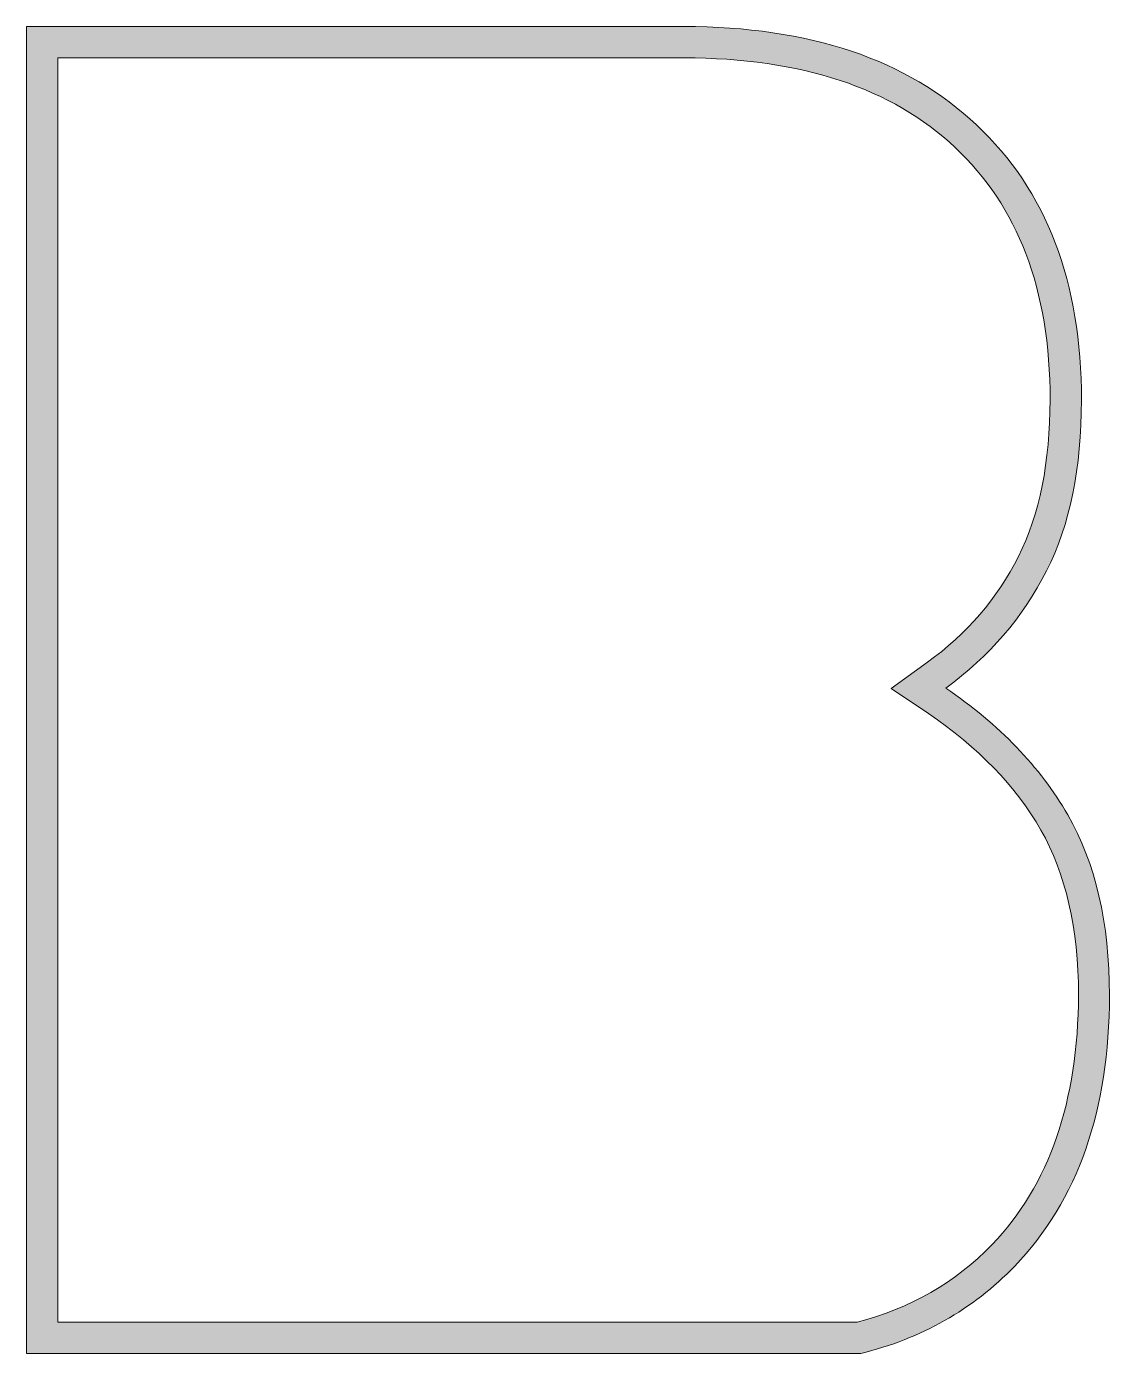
# Model space of a CAD drawing. Header units: millimetres. Extents: x 38 to 746, y 15 to 302.
# Drawn here: x 530.2 to 633.9, y 14.8 to 141.8 of the extents above; entities that cross this region are included whole.
import ezdxf

# ---------------------------------------------------------------- set-up
doc = ezdxf.new("R2010")
doc.units = ezdxf.units.MM
doc.header["$MEASUREMENT"] = 0
doc.layers.add('Layer 1', color=7, linetype='Continuous')

# ---------------------------------------------------------------- blocks, each defined once
blk = doc.blocks.new('block 3')
at = {"layer": 'Layer 1'}
h = blk.add_hatch(color=2, dxfattribs=at)
h.dxf.hatch_style = 2
edge = h.paths.add_edge_path()
edge.add_spline(control_points=[(629.88, 66.32), (627.24, 70.94), (623.32, 74.97), (618.21, 78.46), (622.37, 81.49), (625.58, 85.23), (627.84, 89.68), (630.1, 94.12), (631.19, 99.55), (631.19, 106.01), (631.19, 117.3), (627.84, 126.12), (621.14, 132.36), (614.5, 138.64), (605.19, 141.78), (593.13, 141.78), (593.13, 141.78), (530.22, 141.78), (530.22, 141.78), (530.22, 141.78), (530.22, 14.78), (530.22, 14.78), (530.22, 14.78), (610.06, 14.78), (610.06, 14.78), (615.84, 16.19), (620.78, 18.98), (624.8, 23.14), (630.84, 29.42), (633.87, 38.06), (633.87, 49.07), (633.87, 55.99), (632.53, 61.74), (629.88, 66.32)], knot_values=[0, 0, 0, 0, 1, 1, 1, 2, 2, 2, 3, 3, 3, 4, 4, 4, 5, 5, 5, 6, 6, 6, 7, 7, 7, 8, 8, 8, 9, 9, 9, 10, 10, 10, 11, 11, 11, 11], degree=3, periodic=1)
edge = h.paths.add_edge_path()
edge.add_spline(control_points=[(622.65, 25.22), (619.16, 21.59), (614.79, 19.09), (609.71, 17.78), (609.71, 17.78), (533.22, 17.78), (533.22, 17.78), (533.22, 17.78), (533.22, 138.78), (533.22, 138.78), (533.22, 138.78), (593.16, 138.78), (593.16, 138.78), (604.38, 138.78), (613.09, 135.89), (619.09, 130.21), (619.09, 130.21), (619.09, 130.21), (619.09, 130.21), (619.09, 130.21), (619.09, 130.21), (619.09, 130.21), (622.09, 127.39), (624.38, 123.97), (625.86, 120.05), (627.42, 116.03), (628.19, 111.3), (628.19, 106.05), (628.19, 100.12), (627.17, 95.07), (625.16, 91.05), (623.15, 87.07), (620.22, 83.64), (616.44, 80.93), (616.44, 80.93), (612.99, 78.42), (612.99, 78.42), (612.99, 78.42), (616.55, 76.02), (616.55, 76.02), (621.28, 72.81), (624.91, 69.07), (627.31, 64.88), (629.67, 60.75), (630.91, 55.42), (630.91, 49.11), (630.87, 38.91), (628.09, 30.87), (622.65, 25.22)], knot_values=[0, 0, 0, 0, 1, 1, 1, 2, 2, 2, 3, 3, 3, 4, 4, 4, 5, 5, 5, 6, 6, 6, 7, 7, 7, 8, 8, 8, 9, 9, 9, 10, 10, 10, 11, 11, 11, 12, 12, 12, 13, 13, 13, 14, 14, 14, 15, 15, 15, 16, 16, 16, 16], degree=3, periodic=1)
at = {"layer": 'Layer 1', "lineweight": 0}
for points, knots in [([(629.88, 66.32), (627.24, 70.94), (623.32, 74.97), (618.21, 78.46), (622.37, 81.49), (625.58, 85.23), (627.84, 89.68), (630.1, 94.12), (631.19, 99.55), (631.19, 106.01), (631.19, 117.3), (627.84, 126.12), (621.14, 132.36), (614.5, 138.64), (605.19, 141.78), (593.13, 141.78), (593.13, 141.78), (530.22, 141.78), (530.22, 141.78), (530.22, 141.78), (530.22, 14.78), (530.22, 14.78), (530.22, 14.78), (610.06, 14.78), (610.06, 14.78), (615.84, 16.19), (620.78, 18.98), (624.8, 23.14), (630.84, 29.42), (633.87, 38.06), (633.87, 49.07), (633.87, 55.99), (632.53, 61.74), (629.88, 66.32)], [0, 0, 0, 0, 1, 1, 1, 2, 2, 2, 3, 3, 3, 4, 4, 4, 5, 5, 5, 6, 6, 6, 7, 7, 7, 8, 8, 8, 9, 9, 9, 10, 10, 10, 11, 11, 11, 11]), ([(622.65, 25.22), (619.16, 21.59), (614.79, 19.09), (609.71, 17.78), (609.71, 17.78), (533.22, 17.78), (533.22, 17.78), (533.22, 17.78), (533.22, 138.78), (533.22, 138.78), (533.22, 138.78), (593.16, 138.78), (593.16, 138.78), (604.38, 138.78), (613.09, 135.89), (619.09, 130.21), (619.09, 130.21), (619.09, 130.21), (619.09, 130.21), (619.09, 130.21), (619.09, 130.21), (619.09, 130.21), (622.09, 127.39), (624.38, 123.97), (625.86, 120.05), (627.42, 116.03), (628.19, 111.3), (628.19, 106.05), (628.19, 100.12), (627.17, 95.07), (625.16, 91.05), (623.15, 87.07), (620.22, 83.64), (616.44, 80.93), (616.44, 80.93), (612.99, 78.42), (612.99, 78.42), (612.99, 78.42), (616.55, 76.02), (616.55, 76.02), (621.28, 72.81), (624.91, 69.07), (627.31, 64.88), (629.67, 60.75), (630.91, 55.42), (630.91, 49.11), (630.87, 38.91), (628.09, 30.87), (622.65, 25.22)], [0, 0, 0, 0, 1, 1, 1, 2, 2, 2, 3, 3, 3, 4, 4, 4, 5, 5, 5, 6, 6, 6, 7, 7, 7, 8, 8, 8, 9, 9, 9, 10, 10, 10, 11, 11, 11, 12, 12, 12, 13, 13, 13, 14, 14, 14, 15, 15, 15, 16, 16, 16, 16])]:
    blk.add_open_spline(points, degree=3, knots=knots, dxfattribs=at)

msp = doc.modelspace()

# ---------------------------------------------------------------- block references
at = {"layer": 'Layer 1'}
msp.add_blockref('block 3', (0, 0), dxfattribs=at)

doc.saveas('drawing.dxf')
